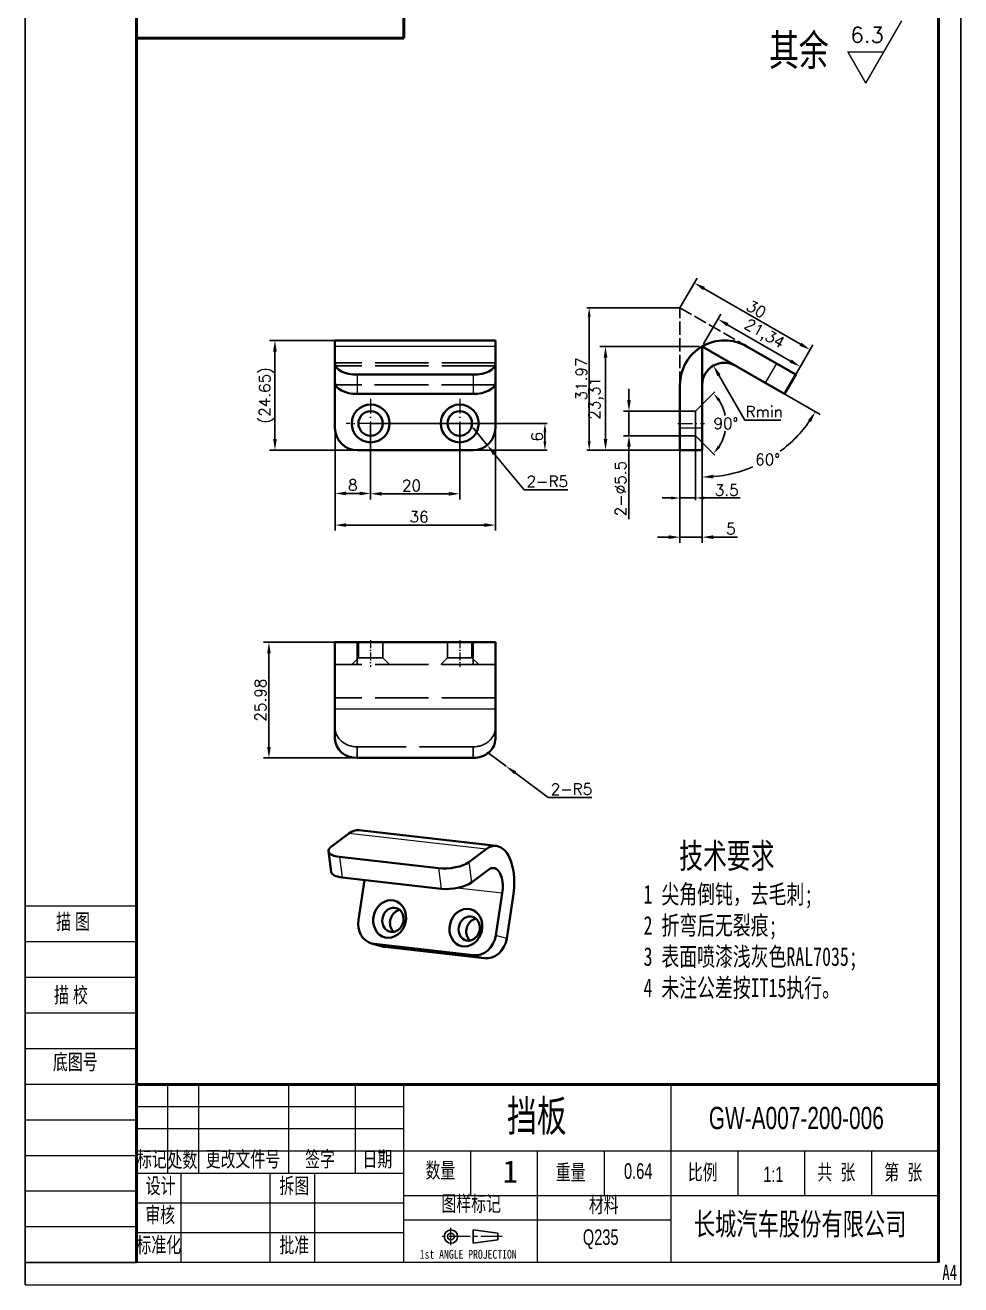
# Model space of a CAD drawing. Header units: millimetres. Extents: x -13336 to 61423, y -27528 to -3175.
# Drawn here: x -8357.2 to -8147.2, y -6804.4 to -6521.5 of the extents above; entities that cross this region are included whole.
import ezdxf

# ---------------------------------------------------------------- set-up
doc = ezdxf.new("R2010")
doc.units = ezdxf.units.MM
for name, pattern in [('AM_HIDDEN', [3.75, 3, -0.75]), ('CENTER2', [28.575, 19.05, -3.175, 3.175, -3.175]), ('DASHDOT', [18.5, 12, -3, 0.5, -3]), ('DASHED', [15, 12, -3])]:
    doc.linetypes.add(name, pattern=pattern)
for name, color, linetype, lineweight in [('09图框', 4, 'Continuous', 15), ('中心线', 1, 'CENTER2', 15), ('剖面线', 6, 'Continuous', 15), ('图框', 4, 'Continuous', 15), ('文字', 3, 'Continuous', 15), ('细实线', 7, 'Continuous', 15), ('轮廓线', 7, 'Continuous', 50)]:
    doc.layers.add(name, color=color, linetype=linetype, lineweight=lineweight)
doc.layers.add('DIM', color=2, linetype='Continuous')
doc.layers.add('标注', color=3, linetype='Continuous')
doc.styles.add('ACGBTS', font='isocp.shx', dxfattribs={"height": 1, "bigfont": 'gbcbig.shx'})
doc.styles.get("Standard").update_dxf_attribs({"font": 'txt', "bigfont": 'gbcbig.shx'})
doc.styles.add('宋体', font='', dxfattribs={"width": 0.8})
doc.styles.add('数字 txt 3.5', font='txt.shx', dxfattribs={"width": 0.7, "height": 3.5})
doc.styles.add('汉字 5号', font='FSGB2312.ttf', dxfattribs={"width": 0.7, "height": 5})
doc.styles.add('汉字3.5号', font='FSGB2312.ttf', dxfattribs={"width": 0.7, "height": 3.5})
doc.styles.add('汉字7号', font='', dxfattribs={"width": 0.7, "height": 7})
doc.styles.get('宋体').set_extended_font_data('SimSun')
doc.styles.get('汉字7号').set_extended_font_data('SimSun')
doc.dimstyles.new('1：1', dxfattribs={"dimtxt": 2.5, "dimasz": 2.5, "dimexe": 1.25, "dimexo": 0, "dimtad": 1, "dimdsep": 46, "dimtxsty": 'Standard', "dimcen": 2.5, "dimclrd": 3, "dimclre": 3, "dimclrt": 1, "dimadec": 0, "dimazin": 0, "dimtfac": 1, "dimtmove": 0, "dimatfit": 3, "dimfxl": 0, "dimarcsym": 0})
doc.dimstyles.new('1：1$2', dxfattribs={"dimtxt": 2.5, "dimasz": 2.5, "dimexe": 1.25, "dimexo": 0, "dimtad": 1, "dimtih": 1, "dimtoh": 1, "dimdsep": 46, "dimtxsty": 'Standard', "dimcen": 2.5, "dimclrd": 3, "dimclre": 3, "dimclrt": 1, "dimadec": 0, "dimazin": 0, "dimtfac": 1, "dimtmove": 0, "dimatfit": 3, "dimfxl": 0, "dimarcsym": 0})
doc.dimstyles.new('1：1$4', dxfattribs={"dimtxt": 2.5, "dimasz": 2.5, "dimexe": 1.25, "dimexo": 0, "dimtad": 1, "dimtoh": 1, "dimdsep": 46, "dimtxsty": 'Standard', "dimcen": 2.5, "dimclrd": 3, "dimclre": 3, "dimclrt": 1, "dimadec": 0, "dimazin": 0, "dimtfac": 1, "dimtmove": 0, "dimatfit": 3, "dimfxl": 0, "dimarcsym": 0})
doc.dimstyles.new('ISO-25', dxfattribs={"dimtxt": 2.5, "dimasz": 2.5, "dimexe": 1.25, "dimexo": 0.625, "dimtad": 1, "dimtxsty": 'Standard', "dimcen": 2.5, "dimadec": 0, "dimazin": 0, "dimtfac": 1, "dimtmove": 0, "dimatfit": 3, "dimfxl": 0, "dimarcsym": 0})

# ---------------------------------------------------------------- blocks, each defined once
blk = doc.blocks.new('A4图框')
at = {"layer": '09图框', "lineweight": 15}
for p, q in [((62778.17, 8358.17), (62778.17, 8655.17)), ((62778.17, 8655.17), (62778.17, 8358.17)), ((62988.17, 8358.17), (62988.17, 8655.17)), ((62988.17, 8358.17), (62988.17, 8655.17)), ((62988.17, 8655.17), (62988.17, 8358.17))]:
    blk.add_line(p, q, dxfattribs=at)
at = {"layer": '09图框', "linetype": 'ByBlock', "lineweight": 15}
for p, q in [((62778.17, 8655.17), (62778.17, 8358.17)), ((62988.17, 8655.17), (62988.17, 8358.17)), ((62778.17, 8358.17), (62988.17, 8358.17))]:
    blk.add_line(p, q, dxfattribs=at)
at = {"layer": 'DIM', "lineweight": 15}
for p, q in [((62803.17, 8443.17), (62778.17, 8443.17)), ((62803.17, 8435.17), (62778.17, 8435.17)), ((62803.17, 8427.17), (62778.17, 8427.17)), ((62803.17, 8419.17), (62778.17, 8419.17)), ((62803.17, 8411.17), (62778.17, 8411.17)), ((62803.17, 8403.17), (62778.17, 8403.17)), ((62810.17, 8383.17), (62810.17, 8403.17)), ((62817.17, 8383.17), (62817.17, 8403.17)), ((62837.31, 8383.17), (62837.31, 8403.16)), ((62852.31, 8383.17), (62852.31, 8403.16)), ((62863.17, 8363.17), (62863.17, 8403.17)), ((62923.17, 8363.17), (62923.17, 8403.17)), ((62863.17, 8398.17), (62803.17, 8398.17)), ((62803.17, 8395.17), (62778.17, 8395.17)), ((62863.17, 8393.17), (62803.17, 8393.17)), ((62983.17, 8388.17), (62803.17, 8388.17)), ((62878.17, 8378.17), (62878.17, 8388.17)), ((62893.17, 8363.17), (62893.17, 8388.17)), ((62908.17, 8378.17), (62908.17, 8388.17)), ((62938.17, 8378.17), (62938.17, 8388.17)), ((62953.17, 8378.17), (62953.17, 8388.17)), ((62968.17, 8378.17), (62968.17, 8388.17)), ((62803.17, 8387.17), (62778.17, 8387.17)), ((62863.17, 8383.17), (62803.17, 8383.17)), ((62813.17, 8363.17), (62813.17, 8383.17)), ((62833.17, 8363.17), (62833.17, 8383.17)), ((62843.17, 8363.17), (62843.17, 8383.17)), ((62843.17, 8363.17), (62843.17, 8383.17)), ((62803.17, 8379.17), (62778.17, 8379.17)), ((62863.17, 8376.5), (62803.17, 8376.5)), ((62983.17, 8378.17), (62863.17, 8378.17)), ((62803.17, 8371.17), (62778.17, 8371.17)), ((62923.17, 8372.67), (62863.17, 8372.67)), ((62863.17, 8369.84), (62803.17, 8369.84)), ((62803.17, 8363.17), (62778.17, 8363.17)), ((62778.17, 8363.17), (62803.17, 8363.17))]:
    blk.add_line(p, q, dxfattribs=at)
at = {"layer": 'DIM', "ltscale": 20}
for p, q in [((62878.73, 8367.5), (62878.73, 8370.5)), ((62884.23, 8369.75), (62878.73, 8370.5)), ((62884.23, 8368.25), (62878.73, 8367.5)), ((62884.23, 8368.25), (62884.23, 8369.75))]:
    blk.add_line(p, q, dxfattribs=at)
for radius in [1.5, 0.75]:
    blk.add_circle((62873.73, 8369), radius, dxfattribs=at)
at = {"layer": '中心线', "color": 0, "linetype": 'Continuous', "lineweight": 50}
blk.add_line((62803.17, 8638.17), (62863.17, 8638.17), dxfattribs=at)
at = {"layer": '中心线', "linetype": 'CENTER2', "lineweight": 18, "ltscale": 0.25}
for p, q in [((62873.73, 8367.07), (62873.73, 8370.94)), ((62885.22, 8369), (62871.48, 8369))]:
    blk.add_line(p, q, dxfattribs=at)
at = {"layer": '细实线', "lineweight": 15}
for p, q in [((62983.17, 8403.17), (62803.18, 8403.17)), ((62983.17, 8363.17), (62803.17, 8363.17))]:
    blk.add_line(p, q, dxfattribs=at)
at = {"layer": '轮廓线', "color": 0, "linetype": 'ByBlock', "lineweight": 50}
for p, q in [((62803.17, 8363.17), (62803.17, 8650.17)), ((62863.17, 8638.17), (62863.17, 8650.17))]:
    blk.add_line(p, q, dxfattribs=at)
at = {"layer": '轮廓线', "color": 0, "lineweight": 50}
blk.add_line((62983.17, 8363.17), (62983.17, 8650.17), dxfattribs=at)
at = {"layer": '轮廓线', "color": 7, "linetype": 'Continuous', "lineweight": 50}
blk.add_line((62983.17, 8403.17), (62803.17, 8403.17), dxfattribs=at)
at = {"layer": '09图框', "lineweight": 15, "insert": (62928.24, 8374.32), "char_height": 5, "width": 60, "attachment_point": 1, "style": '汉字 5号'}
blk.add_mtext('{\\C4;长城汽车股份有限公司}', dxfattribs=at)
at = {"layer": '中心线', "color": 0, "lineweight": 15, "char_height": 3.5, "width": 25, "attachment_point": 1, "style": '汉字3.5号'}
for s, insert in [('{\\C4;描 图}', (62785.12, 8441.49)), ('{\\C4;描 校}', (62784.64, 8425.01)), ('{\\C4;底图号}', (62784.4, 8409.97))]:
    blk.add_mtext(s, dxfattribs=dict(at, insert=insert))
at = {"layer": '中心线', "color": 2, "lineweight": 15, "char_height": 3.5, "attachment_point": 1, "style": '汉字3.5号'}
for s, insert, width in [('{\\C4;标记}', (62803.26, 8388.15), 7.1413), ('{\\C4;处数}', (62810.12, 8388.01), 7.1413), ('{\\C4;更改文件号}', (62818.69, 8388.15), 19.9957), ('{\\C4;签字}', (62841.02, 8388.17), 14.8572), ('{\\C4;日期}', (62853.88, 8388.17), 11), ('{\\C4;重量}', (62897.25, 8385.19), 10), ('{\\C4;比例}', (62926.9, 8385.22), 15), ('{\\C4;共  张}', (62955.99, 8385.22), 15), ('{\\C4;第  张}', (62970.99, 8385.22), 15), ('{\\C4;设计}', (62805.22, 8382.17), 7.2842), ('{\\C4;拆图}', (62835.22, 8382.17), 7.2842), ('{\\C4;审核}', (62805.13, 8375.62), 7.2842), ('{\\C4;图样标记}', (62871.6, 8378.16), 20), ('{\\C4;标准化}', (62803.13, 8368.88), 10.4643), ('{\\C4;批准}', (62835.22, 8368.84), 7.2842)]:
    blk.add_mtext(s, dxfattribs=dict(at, insert=insert, width=width))
at = {"layer": '图框', "color": 4, "lineweight": 18, "style": '宋体', "width": 0.8}
blk.add_text('1st ANGLE PROJECTION', height=2, dxfattribs=at).set_placement((62866.72, 8364.02))
at = {"layer": '轮廓线', "color": 2, "lineweight": 15, "char_height": 3.5, "attachment_point": 1, "style": '汉字3.5号'}
for s, insert, width in [('{\\C4;数量}', (62868.03, 8385.64), 10), ('{\\C4;材料}', (62904.69, 8377.89), 30)]:
    blk.add_mtext(s, dxfattribs=dict(at, insert=insert, width=width))
blk = doc.blocks.new('*D166')
at = {"color": 3, "lineweight": -2, "transparency": 16777216}
for p, q in [((-8287.63, -6592.3), (-8302.36, -6592.3)), ((-8301.11, -6594.8), (-8301.11, -6614.44)), ((-8282.63, -6616.94), (-8302.36, -6616.94))]:
    blk.add_line(p, q, dxfattribs=at)
at = {"color": 3, "transparency": 16777216}
for points in [[(-8301.53, -6594.8), (-8300.69, -6594.8), (-8301.11, -6592.3)], [(-8301.53, -6614.44), (-8300.69, -6614.44), (-8301.11, -6616.94)]]:
    blk.add_solid(points, dxfattribs=at)
at = {"layer": 'Defpoints', "color": 0, "transparency": 16777216}
for p in [(-8287.63, -6592.3), (-8301.11, -6616.94), (-8282.63, -6616.94)]:
    blk.add_point(p, dxfattribs=at)
at = {"color": 1, "transparency": 16777216, "insert": (-8302.99, -6604.62), "char_height": 2.5, "attachment_point": 5, "rotation": 90}
blk.add_mtext('(24.65)', dxfattribs=at)
blk = doc.blocks.new('*D167')
at = {"color": 3, "lineweight": -2, "transparency": 16777216}
for p, q in [((-8287.63, -6610.94), (-8287.63, -6627.91)), ((-8279.63, -6610.94), (-8279.63, -6627.91)), ((-8282.13, -6626.66), (-8285.13, -6626.66))]:
    blk.add_line(p, q, dxfattribs=at)
at = {"color": 3, "transparency": 16777216}
for points in [[(-8285.13, -6626.24), (-8285.13, -6627.08), (-8287.63, -6626.66)], [(-8282.13, -6626.24), (-8282.13, -6627.08), (-8279.63, -6626.66)]]:
    blk.add_solid(points, dxfattribs=at)
at = {"layer": 'Defpoints', "color": 0, "transparency": 16777216}
for p in [(-8287.63, -6610.94), (-8279.63, -6610.94), (-8287.63, -6626.66)]:
    blk.add_point(p, dxfattribs=at)
at = {"color": 1, "transparency": 16777216, "insert": (-8283.63, -6624.78), "char_height": 2.5, "attachment_point": 5}
blk.add_mtext('8', dxfattribs=at)
blk = doc.blocks.new('*D168')
at = {"color": 3, "lineweight": -2, "transparency": 16777216}
for p, q in [((-8279.63, -6610.94), (-8279.63, -6627.99)), ((-8259.63, -6610.94), (-8259.63, -6627.99)), ((-8277.13, -6626.74), (-8262.13, -6626.74))]:
    blk.add_line(p, q, dxfattribs=at)
at = {"color": 3, "transparency": 16777216}
for points in [[(-8277.13, -6626.32), (-8277.13, -6627.16), (-8279.63, -6626.74)], [(-8262.13, -6626.32), (-8262.13, -6627.16), (-8259.63, -6626.74)]]:
    blk.add_solid(points, dxfattribs=at)
at = {"layer": 'Defpoints', "color": 0, "transparency": 16777216}
for p in [(-8279.63, -6610.94), (-8259.63, -6610.94), (-8259.63, -6626.74)]:
    blk.add_point(p, dxfattribs=at)
at = {"color": 1, "transparency": 16777216, "insert": (-8270.47, -6624.87), "char_height": 2.5, "attachment_point": 5}
blk.add_mtext('20', dxfattribs=at)
blk = doc.blocks.new('*D169')
at = {"color": 3, "lineweight": -2, "transparency": 16777216}
for p, q in [((-8287.63, -6611.94), (-8287.63, -6635.02)), ((-8251.63, -6610.94), (-8251.63, -6635.02)), ((-8285.13, -6633.77), (-8254.13, -6633.77))]:
    blk.add_line(p, q, dxfattribs=at)
at = {"color": 3, "transparency": 16777216}
for points in [[(-8285.13, -6633.35), (-8285.13, -6634.18), (-8287.63, -6633.77)], [(-8254.13, -6633.35), (-8254.13, -6634.18), (-8251.63, -6633.77)]]:
    blk.add_solid(points, dxfattribs=at)
at = {"layer": 'Defpoints', "color": 0, "transparency": 16777216}
for p in [(-8287.63, -6611.94), (-8251.63, -6610.94), (-8251.63, -6633.77)]:
    blk.add_point(p, dxfattribs=at)
at = {"color": 1, "transparency": 16777216, "insert": (-8268.76, -6631.89), "char_height": 2.5, "attachment_point": 5}
blk.add_mtext('36', dxfattribs=at)
blk = doc.blocks.new('*D170')
at = {"color": 3, "lineweight": -2, "transparency": 16777216}
for p, q in [((-8269.63, -6660.09), (-8303.71, -6660.09)), ((-8302.46, -6662.59), (-8302.46, -6683.57)), ((-8269.63, -6686.07), (-8303.71, -6686.07))]:
    blk.add_line(p, q, dxfattribs=at)
at = {"color": 3, "transparency": 16777216}
for points in [[(-8302.88, -6662.59), (-8302.04, -6662.59), (-8302.46, -6660.09)], [(-8302.88, -6683.57), (-8302.04, -6683.57), (-8302.46, -6686.07)]]:
    blk.add_solid(points, dxfattribs=at)
at = {"layer": 'Defpoints', "color": 0, "transparency": 16777216}
for p in [(-8269.63, -6660.09), (-8302.46, -6686.07), (-8269.63, -6686.07)]:
    blk.add_point(p, dxfattribs=at)
at = {"color": 1, "transparency": 16777216, "insert": (-8304.34, -6673.08), "char_height": 2.5, "attachment_point": 5, "rotation": 90}
blk.add_mtext('25.98', dxfattribs=at)
blk = doc.blocks.new('*D171')
at = {"color": 3, "lineweight": -2, "transparency": 16777216}
for p, q in [((-8256.63, -6611.94), (-8253.46, -6615.8)), ((-8245.19, -6625.83), (-8251.87, -6617.73)), ((-8235.4, -6625.83), (-8245.19, -6625.83))]:
    blk.add_line(p, q, dxfattribs=at)
at = {"color": 3, "transparency": 16777216}
blk.add_solid([(-8251.54, -6617.47), (-8252.19, -6618), (-8253.46, -6615.8)], dxfattribs=at)
at = {"layer": 'Defpoints', "color": 0, "transparency": 16777216}
for p in [(-8256.63, -6611.94), (-8253.46, -6615.8)]:
    blk.add_point(p, dxfattribs=at)
at = {"color": 1, "transparency": 16777216, "insert": (-8239.98, -6623.96), "char_height": 2.5, "attachment_point": 5}
blk.add_mtext('2-R5', dxfattribs=at)
blk = doc.blocks.new('*D172')
at = {"color": 3, "lineweight": -2, "transparency": 16777216}
for p, q in [((-8253.23, -6684.91), (-8249.22, -6687.9)), ((-8239.75, -6694.94), (-8247.21, -6689.39)), ((-8229.96, -6694.94), (-8239.75, -6694.94))]:
    blk.add_line(p, q, dxfattribs=at)
at = {"color": 3, "transparency": 16777216}
blk.add_solid([(-8246.96, -6689.06), (-8247.46, -6689.72), (-8249.22, -6687.9)], dxfattribs=at)
at = {"layer": 'Defpoints', "color": 0, "transparency": 16777216}
for p in [(-8253.23, -6684.91), (-8249.22, -6687.9)]:
    blk.add_point(p, dxfattribs=at)
at = {"color": 1, "transparency": 16777216, "insert": (-8234.55, -6693.07), "char_height": 2.5, "attachment_point": 5}
blk.add_mtext('2-R5', dxfattribs=at)
blk = doc.blocks.new('*D173')
at = {"color": 3, "lineweight": -2, "transparency": 16777216}
for p, q in [((-8221.65, -6605.69), (-8221.65, -6603.19)), ((-8210.21, -6608.19), (-8222.9, -6608.19)), ((-8221.65, -6608.19), (-8221.65, -6613.69)), ((-8210.21, -6613.69), (-8222.9, -6613.69)), ((-8221.65, -6616.19), (-8221.65, -6632.44))]:
    blk.add_line(p, q, dxfattribs=at)
at = {"color": 3, "transparency": 16777216}
for points in [[(-8222.07, -6605.69), (-8221.23, -6605.69), (-8221.65, -6608.19)], [(-8222.07, -6616.19), (-8221.23, -6616.19), (-8221.65, -6613.69)]]:
    blk.add_solid(points, dxfattribs=at)
at = {"layer": 'Defpoints', "color": 0, "transparency": 16777216}
for p in [(-8210.21, -6608.19), (-8221.65, -6613.69), (-8210.21, -6613.69)]:
    blk.add_point(p, dxfattribs=at)
at = {"color": 1, "transparency": 16777216, "insert": (-8223.53, -6625.57), "char_height": 2.5, "attachment_point": 5, "rotation": 90}
blk.add_mtext('2-%%C5.5', dxfattribs=at)
blk = doc.blocks.new('*D174')
at = {"color": 3, "lineweight": -2, "transparency": 16777216}
for p, q in [((-8210.21, -6613.69), (-8210.21, -6637.72)), ((-8205.21, -6613.69), (-8205.21, -6637.72)), ((-8212.71, -6636.47), (-8215.21, -6636.47)), ((-8210.21, -6636.47), (-8205.21, -6636.47)), ((-8202.71, -6636.47), (-8197.29, -6636.47))]:
    blk.add_line(p, q, dxfattribs=at)
at = {"color": 3, "transparency": 16777216}
for points in [[(-8212.71, -6636.06), (-8212.71, -6636.89), (-8210.21, -6636.47)], [(-8202.71, -6636.06), (-8202.71, -6636.89), (-8205.21, -6636.47)]]:
    blk.add_solid(points, dxfattribs=at)
at = {"layer": 'Defpoints', "color": 0, "transparency": 16777216}
for p in [(-8210.21, -6613.69), (-8205.21, -6613.69), (-8205.21, -6636.47)]:
    blk.add_point(p, dxfattribs=at)
at = {"color": 1, "transparency": 16777216, "insert": (-8198.75, -6634.6), "char_height": 2.5, "attachment_point": 5}
blk.add_mtext('5', dxfattribs=at)
blk = doc.blocks.new('*D175')
at = {"color": 3, "lineweight": -2, "transparency": 16777216}
for p, q in [((-8195.68, -6610.17), (-8201.45, -6600.13)), ((-8187.56, -6610.17), (-8195.68, -6610.17))]:
    blk.add_line(p, q, dxfattribs=at)
at = {"color": 3, "transparency": 16777216}
blk.add_solid([(-8201.09, -6599.92), (-8201.81, -6600.34), (-8202.7, -6597.96)], dxfattribs=at)
at = {"layer": 'Defpoints', "color": 0, "transparency": 16777216}
for p in [(-8202.7, -6597.96), (-8200.21, -6602.3)]:
    blk.add_point(p, dxfattribs=at)
at = {"color": 1, "transparency": 16777216, "insert": (-8191.31, -6608.3), "char_height": 2.5, "attachment_point": 5}
blk.add_mtext('Rmin', dxfattribs=at)
blk = doc.blocks.new('*D176')
at = {"color": 3, "lineweight": -2, "transparency": 16777216}
for p, q in [((-8191.06, -6601.81), (-8178.71, -6608.94)), ((-8205.21, -6611.94), (-8205.21, -6624.24))]:
    blk.add_line(p, q, dxfattribs=at)
for start, end in [(306.6649, 325.1181), (274.8819, 292.7324)]:
    blk.add_arc((-8205.21, -6593.64), 29.35, start, end, dxfattribs=at)
at = {"color": 3, "transparency": 16777216}
for points in [[(-8181.48, -6610.2), (-8180.78, -6610.64), (-8179.79, -6608.31)], [(-8202.69, -6623.3), (-8202.73, -6622.46), (-8205.21, -6622.99)]]:
    blk.add_solid(points, dxfattribs=at)
at = {"layer": 'Defpoints', "color": 0, "transparency": 16777216}
for p in [(-8197.71, -6597.97), (-8205.21, -6602.3), (-8191.06, -6601.81), (-8205.21, -6611.94), (-8195.17, -6621.22)]:
    blk.add_point(p, dxfattribs=at)
at = {"color": 1, "transparency": 16777216, "insert": (-8190.53, -6619.05), "char_height": 2.5, "attachment_point": 5}
blk.add_mtext('60°', dxfattribs=at)
blk = doc.blocks.new('*D177')
at = {"color": 3, "lineweight": -2, "transparency": 16777216}
for p, q in [((-8210.21, -6584.98), (-8206.36, -6578.31)), ((-8204.82, -6580.64), (-8183.16, -6593.14)), ((-8184.23, -6599.98), (-8180.37, -6593.31))]:
    blk.add_line(p, q, dxfattribs=at)
at = {"color": 3, "transparency": 16777216}
for points in [[(-8204.61, -6580.28), (-8205.02, -6581), (-8206.98, -6579.39)], [(-8182.96, -6592.78), (-8183.37, -6593.5), (-8181, -6594.39)]]:
    blk.add_solid(points, dxfattribs=at)
at = {"layer": 'Defpoints', "color": 0, "transparency": 16777216}
for p in [(-8210.21, -6584.98), (-8181, -6594.39), (-8184.23, -6599.98)]:
    blk.add_point(p, dxfattribs=at)
at = {"color": 1, "transparency": 16777216, "insert": (-8193.05, -6585.26), "char_height": 2.5, "attachment_point": 5, "rotation": 330.0001}
blk.add_mtext('30', dxfattribs=at)
blk = doc.blocks.new('*D178')
at = {"layer": 'Defpoints', "color": 0, "transparency": 16777216}
for p in [(-8210.21, -6613.69), (-8206.71, -6613.69), (-8206.71, -6627.68)]:
    blk.add_point(p, dxfattribs=at)
at = {"layer": 'DIM', "color": 3, "lineweight": -2, "transparency": 16777216}
for p, q in [((-8210.21, -6613.69), (-8210.21, -6628.18)), ((-8206.71, -6613.69), (-8206.71, -6628.18)), ((-8212.21, -6627.68), (-8214.21, -6627.68)), ((-8210.21, -6627.68), (-8206.71, -6627.68)), ((-8204.71, -6627.68), (-8196.71, -6627.68))]:
    blk.add_line(p, q, dxfattribs=at)
at = {"layer": 'DIM', "color": 3, "transparency": 16777216}
for points in [[(-8212.21, -6627.35), (-8212.21, -6628.02), (-8210.21, -6627.68)], [(-8204.71, -6627.35), (-8204.71, -6628.02), (-8206.71, -6627.68)]]:
    blk.add_solid(points, dxfattribs=at)
at = {"layer": 'DIM', "color": 1, "transparency": 16777216, "insert": (-8199.71, -6625.93), "char_height": 2.5, "attachment_point": 5}
blk.add_mtext('3.5', dxfattribs=at)
blk = doc.blocks.new('*D179')
at = {"color": 3, "linetype": 'DASHED', "lineweight": -2, "transparency": 16777216}
for p, q in [((-8205.21, -6606.69), (-8202.34, -6603.83)), ((-8205.21, -6615.19), (-8202.34, -6618.06))]:
    blk.add_line(p, q, dxfattribs=at)
for start, end in [(10.54, 32.9984), (327.0016, 349.46)]:
    blk.add_arc((-8209.46, -6610.94), 9.57, start, end, dxfattribs=at)
at = {"color": 3, "linetype": 'DASHED', "transparency": 16777216}
for points in [[(-8201.69, -6605.94), (-8201.17, -6605.52), (-8202.69, -6604.18)], [(-8201.17, -6616.36), (-8201.69, -6615.94), (-8202.69, -6617.71)]]:
    blk.add_solid(points, dxfattribs=at)
at = {"layer": 'Defpoints', "color": 0, "linetype": 'DASHED', "transparency": 16777216}
for p in [(-8205.21, -6606.69), (-8206.71, -6608.19), (-8206.71, -6613.69), (-8200.22, -6613.42), (-8205.21, -6615.19)]:
    blk.add_point(p, dxfattribs=at)
at = {"color": 1, "linetype": 'DASHED', "transparency": 16777216, "insert": (-8199.89, -6610.94), "char_height": 2.5, "attachment_point": 5}
blk.add_mtext('90°', dxfattribs=at)
blk = doc.blocks.new('*D180')
at = {"layer": 'Defpoints', "color": 0, "transparency": 16777216}
for p in [(-8279.63, -6610.94), (-8279.63, -6616.94), (-8240.52, -6616.94)]:
    blk.add_point(p, dxfattribs=at)
at = {"layer": 'DIM', "color": 3, "lineweight": -2, "transparency": 16777216}
for p, q in [((-8279.63, -6610.94), (-8240.02, -6610.94)), ((-8240.52, -6612.94), (-8240.52, -6614.94)), ((-8279.63, -6616.94), (-8240.02, -6616.94))]:
    blk.add_line(p, q, dxfattribs=at)
at = {"layer": 'DIM', "color": 3, "transparency": 16777216}
for points in [[(-8240.85, -6612.94), (-8240.19, -6612.94), (-8240.52, -6610.94)], [(-8240.85, -6614.94), (-8240.19, -6614.94), (-8240.52, -6616.94)]]:
    blk.add_solid(points, dxfattribs=at)
at = {"layer": 'DIM', "color": 1, "transparency": 16777216, "insert": (-8242.27, -6613.94), "char_height": 2.5, "attachment_point": 5, "rotation": 90}
blk.add_mtext('6', dxfattribs=at)
blk = doc.blocks.new('*D181')
at = {"layer": 'Defpoints', "color": 0, "transparency": 16777216}
for p in [(-8210.21, -6584.98), (-8230.57, -6616.94), (-8210.21, -6616.94)]:
    blk.add_point(p, dxfattribs=at)
at = {"layer": 'DIM', "color": 3, "lineweight": -2, "transparency": 16777216}
for p, q in [((-8210.21, -6584.98), (-8231.07, -6584.98)), ((-8230.57, -6586.98), (-8230.57, -6614.94)), ((-8210.21, -6616.94), (-8231.07, -6616.94))]:
    blk.add_line(p, q, dxfattribs=at)
at = {"layer": 'DIM', "color": 3, "transparency": 16777216}
for points in [[(-8230.91, -6586.98), (-8230.24, -6586.98), (-8230.57, -6584.98)], [(-8230.91, -6614.94), (-8230.24, -6614.94), (-8230.57, -6616.94)]]:
    blk.add_solid(points, dxfattribs=at)
at = {"layer": 'DIM', "color": 1, "transparency": 16777216, "insert": (-8232.32, -6600.96), "char_height": 2.5, "attachment_point": 5, "rotation": 90}
blk.add_mtext('31.97', dxfattribs=at)
blk = doc.blocks.new('*D292')
at = {"color": 0, "lineweight": -2, "transparency": 16777216}
for p, q in [((-8204.89, -6593.09), (-8201.05, -6586.43)), ((-8199.51, -6588.76), (-8185.36, -6596.93)), ((-8186.41, -6603.76), (-8182.57, -6597.1))]:
    blk.add_line(p, q, dxfattribs=at)
at = {"color": 0, "transparency": 16777216}
for points in [[(-8199.3, -6588.4), (-8199.72, -6589.12), (-8201.67, -6587.51)], [(-8185.15, -6596.57), (-8185.56, -6597.29), (-8183.19, -6598.18)]]:
    blk.add_solid(points, dxfattribs=at)
at = {"layer": 'Defpoints', "color": 0, "transparency": 16777216}
for p in [(-8205.21, -6593.64), (-8183.19, -6598.18), (-8186.73, -6604.31)]:
    blk.add_point(p, dxfattribs=at)
at = {"color": 0, "transparency": 16777216, "insert": (-8191.39, -6591.04), "char_height": 2.5, "attachment_point": 5, "rotation": 330.0001}
blk.add_mtext('21,34', dxfattribs=at)
blk = doc.blocks.new('*D293')
at = {"color": 0, "lineweight": -2, "transparency": 16777216}
for p, q in [((-8205.83, -6593.64), (-8228.16, -6593.64)), ((-8226.91, -6596.14), (-8226.91, -6614.44)), ((-8205.83, -6616.94), (-8228.16, -6616.94))]:
    blk.add_line(p, q, dxfattribs=at)
at = {"color": 0, "transparency": 16777216}
for points in [[(-8227.33, -6596.14), (-8226.5, -6596.14), (-8226.91, -6593.64)], [(-8227.33, -6614.44), (-8226.5, -6614.44), (-8226.91, -6616.94)]]:
    blk.add_solid(points, dxfattribs=at)
at = {"layer": 'Defpoints', "color": 0, "transparency": 16777216}
for p in [(-8205.21, -6593.64), (-8226.91, -6616.94), (-8205.21, -6616.94)]:
    blk.add_point(p, dxfattribs=at)
at = {"color": 0, "transparency": 16777216, "insert": (-8229, -6605.29), "char_height": 2.5, "attachment_point": 5, "rotation": 90}
blk.add_mtext('23,31', dxfattribs=at)

msp = doc.modelspace()

# ---------------------------------------------------------------- linework, layer by layer
at = {"color": 3, "linetype": 'AM_HIDDEN'}
for p, q in [((-8210.206, -6602.296), (-8210.206, -6584.976)), ((-8210.206, -6584.976), (-8195.206, -6593.636))]:
    msp.add_line(p, q, dxfattribs=at)
at = {"color": 7, "lineweight": 35, "ltscale": 0.033494}
for p, q in [((-8287.634, -6592.296), (-8287.634, -6593.636)), ((-8251.634, -6593.636), (-8251.634, -6592.296))]:
    msp.add_line(p, q, dxfattribs=at)
at = {"color": 7, "lineweight": 35}
for p, q in [((-8251.634, -6592.296), (-8287.634, -6592.296)), ((-8256.634, -6599.976), (-8282.634, -6599.976)), ((-8256.634, -6604.306), (-8282.634, -6604.306)), ((-8256.634, -6616.943), (-8282.634, -6616.943)), ((-8251.634, -6660.091), (-8287.634, -6660.091)), ((-8256.634, -6686.072), (-8282.634, -6686.072)), ((-8251.425, -6705.82), (-8282.244, -6702.305)), ((-8264.379, -6710.832), (-8286.637, -6708.293)), ((-8263.802, -6715.438), (-8286.061, -6712.899)), ((-8256.596, -6730.382), (-8278.854, -6727.844)), ((-8254.126, -6731.054), (-8276.385, -6728.516))]:
    msp.add_line(p, q, dxfattribs=at)
at = {"color": 7, "lineweight": 35, "ltscale": 0.095994}
for p, q in [((-8287.634, -6597.476), (-8287.634, -6593.636)), ((-8251.634, -6597.476), (-8251.634, -6593.636))]:
    msp.add_line(p, q, dxfattribs=at)
at = {"color": 7, "lineweight": 13}
for p, q in [((-8251.634, -6593.636), (-8287.634, -6593.636)), ((-8251.634, -6675.091), (-8287.634, -6675.091)), ((-8253.71, -6706.544), (-8284.53, -6703.029))]:
    msp.add_line(p, q, dxfattribs=at)
at = {"color": 7, "lineweight": 35, "ltscale": 0.191987}
for p, q in [((-8191.056, -6601.806), (-8205.206, -6593.636)), ((-8188.556, -6597.476), (-8195.206, -6593.636))]:
    msp.add_line(p, q, dxfattribs=at)
at = {"color": 7, "lineweight": 35, "ltscale": 0.241174}
for p, q in [((-8205.206, -6593.636), (-8205.206, -6611.943)), ((-8287.634, -6602.296), (-8287.634, -6611.943)), ((-8251.634, -6611.943), (-8251.634, -6602.296)), ((-8210.206, -6602.296), (-8210.206, -6611.943))]:
    msp.add_line(p, q, dxfattribs=at)
at = {"color": 6, "linetype": 'DASHED'}
for p, q in [((-8251.634, -6597.296), (-8287.634, -6597.296)), ((-8251.634, -6597.966), (-8287.634, -6597.966)), ((-8251.634, -6602.296), (-8287.634, -6602.296)), ((-8251.731, -6602.296), (-8287.537, -6602.296)), ((-8206.706, -6608.193), (-8205.206, -6606.693)), ((-8206.706, -6608.193), (-8205.206, -6606.693)), ((-8210.206, -6608.193), (-8206.706, -6608.193)), ((-8210.206, -6608.193), (-8206.706, -6608.193)), ((-8206.706, -6613.356), (-8206.706, -6608.193)), ((-8206.706, -6613.356), (-8206.706, -6608.193)), ((-8206.706, -6613.693), (-8206.706, -6608.53)), ((-8206.706, -6613.693), (-8206.706, -6608.53)), ((-8210.206, -6613.693), (-8206.706, -6613.693)), ((-8206.706, -6613.693), (-8205.206, -6615.193)), ((-8282.634, -6660.091), (-8282.634, -6665.091)), ((-8282.384, -6660.091), (-8282.384, -6663.591)), ((-8276.884, -6660.091), (-8276.884, -6663.591)), ((-8262.384, -6660.091), (-8262.384, -6663.591)), ((-8256.884, -6660.091), (-8256.884, -6663.591)), ((-8256.634, -6660.091), (-8256.634, -6665.091)), ((-8282.384, -6663.591), (-8283.884, -6665.091)), ((-8282.384, -6663.591), (-8278.316, -6663.591)), ((-8280.953, -6663.591), (-8276.884, -6663.591)), ((-8276.884, -6663.591), (-8275.384, -6665.091)), ((-8262.384, -6663.591), (-8263.884, -6665.091)), ((-8262.384, -6663.591), (-8258.316, -6663.591)), ((-8260.953, -6663.591), (-8256.884, -6663.591)), ((-8256.884, -6663.591), (-8255.384, -6665.091)), ((-8251.634, -6665.091), (-8287.634, -6665.091)), ((-8251.634, -6672.591), (-8287.634, -6672.591)), ((-8256.634, -6683.572), (-8282.634, -6683.572)), ((-8282.634, -6686.072), (-8282.634, -6683.572)), ((-8256.634, -6686.072), (-8256.634, -6683.572))]:
    msp.add_line(p, q, dxfattribs=at)
at = {"color": 7, "lineweight": 35, "ltscale": 0.108253}
for p, q in [((-8287.634, -6597.476), (-8287.634, -6601.806)), ((-8251.634, -6597.476), (-8251.634, -6601.806))]:
    msp.add_line(p, q, dxfattribs=at)
at = {"color": 2, "linetype": 'DASHED', "lineweight": 13, "ltscale": 0.125}
for p, q in [((-8188.556, -6597.476), (-8191.056, -6601.806)), ((-8210.206, -6611.943), (-8205.206, -6611.943))]:
    msp.add_line(p, q, dxfattribs=at)
at = {"color": 7, "lineweight": 13, "ltscale": 0.125}
for p, q in [((-8188.556, -6597.476), (-8191.056, -6601.806)), ((-8210.206, -6611.943), (-8205.206, -6611.943))]:
    msp.add_line(p, q, dxfattribs=at)
at = {"color": 7, "lineweight": 35, "ltscale": 0.124999}
for p, q in [((-8184.226, -6599.976), (-8188.556, -6597.476)), ((-8186.726, -6604.306), (-8191.056, -6601.806))]:
    msp.add_line(p, q, dxfattribs=at)
at = {"color": 7, "lineweight": 35, "ltscale": 0.01226}
for p, q in [((-8287.634, -6601.806), (-8287.634, -6602.296)), ((-8251.634, -6602.296), (-8251.634, -6601.806))]:
    msp.add_line(p, q, dxfattribs=at)
at = {"color": 7, "lineweight": 13, "ltscale": 0.002429}
for p, q in [((-8287.537, -6602.296), (-8287.634, -6602.296)), ((-8251.634, -6602.296), (-8251.731, -6602.296))]:
    msp.add_line(p, q, dxfattribs=at)
at = {"color": 7, "lineweight": 13, "ltscale": 0.108253}
for p, q in [((-8282.634, -6599.976), (-8282.634, -6604.306)), ((-8256.634, -6599.976), (-8256.634, -6604.306))]:
    msp.add_line(p, q, dxfattribs=at)
at = {"color": 7, "lineweight": 35, "ltscale": 0.125}
for p, q in [((-8184.226, -6599.976), (-8186.726, -6604.306)), ((-8210.206, -6616.943), (-8210.206, -6611.943)), ((-8205.206, -6616.943), (-8205.206, -6611.943)), ((-8210.206, -6616.943), (-8205.206, -6616.943))]:
    msp.add_line(p, q, dxfattribs=at)
at = {"color": 5, "linetype": 'DASHDOT', "lineweight": 13, "ltscale": 0.27625}
for p, q in [((-8279.634, -6605.418), (-8279.634, -6616.468)), ((-8259.634, -6605.418), (-8259.634, -6616.468)), ((-8274.109, -6610.943), (-8285.159, -6610.943)), ((-8210.706, -6610.943), (-8204.706, -6610.943))]:
    msp.add_line(p, q, dxfattribs=at)
at = {"color": 1, "linetype": 'DASHDOT', "lineweight": 13, "ltscale": 0.276245}
msp.add_line((-8254.109, -6610.943), (-8265.159, -6610.943), dxfattribs=at)
at = {"color": 2, "linetype": 'DASHED', "lineweight": 13, "ltscale": 0.0875}
msp.add_line((-8210.206, -6613.693), (-8206.706, -6613.693), dxfattribs=at)
at = {"color": 2, "linetype": 'DASHED', "lineweight": 13, "ltscale": 0.053033}
msp.add_line((-8206.706, -6613.693), (-8205.206, -6615.193), dxfattribs=at)
at = {"color": 7, "lineweight": 35, "ltscale": 0.375}
for p, q in [((-8287.634, -6660.091), (-8287.634, -6675.091)), ((-8251.634, -6675.091), (-8251.634, -6660.091))]:
    msp.add_line(p, q, dxfattribs=at)
at = {"color": 1, "linetype": 'DASHDOT', "lineweight": 13, "ltscale": 0.150015}
for p, q in [((-8279.634, -6659.591), (-8279.634, -6665.591)), ((-8259.634, -6659.591), (-8259.634, -6665.591))]:
    msp.add_line(p, q, dxfattribs=at)
at = {"color": 7, "lineweight": 35, "ltscale": 0.166266}
for p, q in [((-8287.634, -6681.742), (-8287.634, -6675.091)), ((-8251.634, -6681.742), (-8251.634, -6675.091))]:
    msp.add_line(p, q, dxfattribs=at)
at = {"color": 7, "lineweight": 35, "ltscale": 0.120771}
for p, q in [((-8288.399, -6705.922), (-8284.53, -6703.029)), ((-8257.579, -6709.436), (-8253.71, -6706.544))]:
    msp.add_line(p, q, dxfattribs=at)
at = {"color": 7, "lineweight": 35, "ltscale": 0.116045}
msp.add_line((-8289.08, -6707.031), (-8288.503, -6711.636), dxfattribs=at)
at = {"color": 7, "lineweight": 13, "ltscale": 0.116045}
for p, q in [((-8286.637, -6708.293), (-8286.061, -6712.899)), ((-8257.579, -6709.436), (-8257.003, -6714.042)), ((-8264.379, -6710.832), (-8263.802, -6715.438))]:
    msp.add_line(p, q, dxfattribs=at)
at = {"color": 7, "lineweight": 35, "ltscale": 0.120766}
msp.add_line((-8257.003, -6714.042), (-8253.134, -6711.149), dxfattribs=at)
at = {"color": 7, "lineweight": 35, "ltscale": 0.226353}
msp.add_line((-8280.995, -6713.477), (-8282.375, -6722.425), dxfattribs=at)
at = {"color": 7, "lineweight": 13, "ltscale": 0.255306}
msp.add_line((-8250.088, -6716.427), (-8260.234, -6715.27), dxfattribs=at)
at = {"color": 7, "lineweight": 35, "ltscale": 0.240635}
for p, q in [((-8251.555, -6725.94), (-8250.088, -6716.427)), ((-8249.085, -6726.612), (-8247.618, -6717.099))]:
    msp.add_line(p, q, dxfattribs=at)
at = {"color": 7, "lineweight": 13, "ltscale": 0.063987}
for p, q in [((-8249.085, -6726.612), (-8251.555, -6725.94)), ((-8276.385, -6728.516), (-8278.854, -6727.844)), ((-8254.126, -6731.054), (-8256.596, -6730.382))]:
    msp.add_line(p, q, dxfattribs=at)
at = {"color": 7, "lineweight": 35, "ltscale": 0.063987}
msp.add_line((-8276.936, -6728.41), (-8279.406, -6727.738), dxfattribs=at)
at = {"color": 7, "lineweight": 35}
for centre, radius in [((-8279.634, -6610.943), 4.25), ((-8259.634, -6610.943), 4.25), ((-8279.634, -6610.943), 2.75), ((-8259.634, -6610.943), 2.75)]:
    msp.add_circle(centre, radius, dxfattribs=at)
for centre, radius, start, end in [((-8200.206, -6602.296), 10, 60, 180.00001), ((-8200.206, -6602.296), 5, 60, 180.00001), ((-8282.634, -6611.943), 5, 180.00001, 270), ((-8256.634, -6611.943), 5, 270, 0)]:
    msp.add_arc(centre, radius, start, end, dxfattribs=at)
for centre, major_axis, ratio, start_param, end_param in [((-8282.634, -6597.476), (5, 0), 0.5, 3.1415927, 4.712389), ((-8256.634, -6597.476), (5, 0), 0.5, 4.712389, 6.2831853), ((-8282.634, -6601.806), (5, 0), 0.5, 3.1415927, 4.712389), ((-8256.634, -6601.806), (5, 0), 0.5, 4.712389, 6.2831853), ((-8282.634, -6681.742), (-5, 0), 0.8660254, 0, 1.5707963), ((-8256.634, -6681.742), (-5, 0), 0.8660254, 1.5707963, 3.1415927), ((-8283.377, -6712.241), (1.133, 9.936), 0.5074986, 6.2831851, 6.7291815), ((-8284.118, -6706.41), (4.961, 0.621), 0.3716797, 2.5632214, 3.1415346), ((-8284.118, -6706.41), (4.961, 0.621), 0.3716797, 3.1415346, 4.1340177), ((-8252.558, -6715.755), (-1.133, -9.936), 0.5074986, 3.1415924, 3.5875888), ((-8252.558, -6715.755), (-1.133, -9.936), 0.5074986, 1.4931937, 3.1415924), ((-8261.86, -6708.948), (4.961, 0.621), 0.3716797, 4.1340177, 5.704814), ((-8283.542, -6711.016), (4.961, 0.621), 0.3716797, 3.1415346, 4.1340177), ((-8252.558, -6715.755), (-0.567, -4.968), 0.5074986, 3.1415924, 3.5875888), ((-8252.558, -6715.755), (-0.567, -4.968), 0.5074986, 1.4931937, 3.1415924), ((-8261.283, -6713.554), (4.961, 0.621), 0.3716797, 4.1340177, 5.704814), ((-8275.374, -6722.22), (1.115, 4.101), 0.8590594, 3.7724651, 10.0556504), ((-8274.633, -6722.422), (0.722, 2.654), 0.8590594, 0.6308724, 3.141471), ((-8272.904, -6722.892), (0.722, 2.654), 0.8590594, 0.6308724, 2.7526812), ((-8274.633, -6722.422), (0.722, 2.654), 0.8590594, 6.2830637, 6.9140578), ((-8274.633, -6722.422), (0.722, 2.654), 0.8590594, 3.141471, 6.2830637), ((-8272.904, -6722.892), (0.722, 2.654), 0.8590594, 0.3889113, 0.6308724), ((-8258.251, -6724.173), (1.115, 4.101), 0.8590594, 3.7724651, 10.0556504), ((-8278.094, -6722.913), (1.312, 4.825), 0.8590594, 1.7016688, 3.1416862), ((-8257.511, -6724.374), (0.722, 2.654), 0.8590594, 0.6308724, 3.141471), ((-8255.782, -6724.845), (0.722, 2.654), 0.8590594, 0.6308724, 2.7526812), ((-8257.511, -6724.374), (0.722, 2.654), 0.8590594, 6.2830637, 6.9140578), ((-8257.511, -6724.374), (0.722, 2.654), 0.8590594, 3.141471, 6.2830637), ((-8255.782, -6724.845), (0.722, 2.654), 0.8590594, 0.3889113, 0.6308724), ((-8255.835, -6725.452), (1.312, 4.825), 0.8590594, 3.2724651, 4.8432614), ((-8253.366, -6726.124), (1.312, 4.825), 0.8590594, 3.2724651, 4.8432614), ((-8278.094, -6722.913), (1.312, 4.825), 0.8590594, 3.1416862, 3.2724651), ((-8275.624, -6723.585), (1.312, 4.825), 0.8590594, 3.1416862, 3.2724651)]:
    msp.add_ellipse(centre, major_axis=major_axis, ratio=ratio, start_param=start_param, end_param=end_param, dxfattribs=at)
at = {"color": 6, "linetype": 'DASHED'}
for centre, start_param, end_param in [((-8282.634, -6679.242), 0, 1.5707963), ((-8256.634, -6679.242), 1.5707963, 3.1415927)]:
    msp.add_ellipse(centre, major_axis=(-5, 0), ratio=0.8660254, start_param=start_param, end_param=end_param, dxfattribs=at)
at = {"layer": '文字', "color": 2}
for p, q in [((-8168.508, -6534.518), (-8160.425, -6520.518)), ((-8172.55, -6527.518), (-8168.508, -6534.518)), ((-8172.55, -6527.518), (-8164.467, -6527.518)), ((-8168.508, -6534.518), (-8172.55, -6527.518))]:
    msp.add_line(p, q, dxfattribs=at)

# ---------------------------------------------------------------- block references
msp.add_blockref('A4图框', (-71135.337, -15162.553))

# ---------------------------------------------------------------- texts
at = {"color": 2}
msp.add_text('6.3', height=3.5, dxfattribs=at).set_placement((-8171.931, -6525.424))
at = {"color": 1, "insert": (-8249.974, -6776.414), "char_height": 5, "width": 81.83566, "attachment_point": 1, "style": 'ACGBTS'}
msp.add_mtext('{\\fNSimSun|b0|i0|c134|p49;\\C3;1}', dxfattribs=at)
at = {"layer": '中心线', "lineweight": 15, "insert": (-8242.338, -6766.839), "char_height": 7, "width": 45.36351, "attachment_point": 5, "style": '汉字7号'}
msp.add_mtext('{\\fFangSong_GB2312|b0|i0|c134|p49;\\C4;挡板}', dxfattribs=at)
at = {"layer": '中心线', "color": 2, "lineweight": 15}
for s, insert, char_height, width, attachment_point, style in [('{\\C4;GW-A007-200-006}', (-8184.082, -6766.956), 5, 69.64081, 5, '汉字 5号'), ('{\\C4;0.64}', (-8219.579, -6778.86), 3.5, 31.30571, 5, '汉字3.5号'), ('{\\C4;1:1}', (-8191.511, -6777.826), 3.4998, 14.9993, 1, '汉字3.5号'), ('{\\C4;Q235}', (-8227.995, -6794.157), 3.5, 31.30571, 5, '汉字3.5号'), ('{\\f@FangSong_GB2312|b0|i0|c134|p49;\\C4;A4}', (-8151.326, -6799.826), 3.5, 31.30571, 1, '汉字3.5号')]:
    msp.add_mtext(s, dxfattribs=dict(at, insert=insert, char_height=char_height, width=width, attachment_point=attachment_point, style=style))
at = {"layer": '剖面线', "color": 2, "insert": (-8190.208, -6523.611), "char_height": 7, "width": 56.7, "attachment_point": 1, "style": '汉字3.5号'}
msp.add_mtext('其余', dxfattribs=at)
at = {"layer": '标注', "insert": (-8218.374, -6705.227), "char_height": 5.6, "width": 56.75208, "attachment_point": 1, "style": '数字 txt 3.5'}
msp.add_mtext('{\\fFangSong_GB2312|b0|i0|c134|p49;\\C2;   技术要求\\P\\H0.75x;1 尖角倒钝，去毛刺;\\P2 折弯后无裂痕;\\P3 表面喷漆浅灰色RAL7035;\\P4 未注公差按IT15执行\\H1x;。}', dxfattribs=at)

# ---------------------------------------------------------------- dimensions: what is measured, and where the dimension line sits
at = {"color": 3}
dim = msp.add_aligned_dim(p1=(-8210.206, -6584.976), p2=(-8184.226, -6599.976), distance=6.452, dimstyle='1：1', dxfattribs=at)
dim.commit()
dim.dimension.update_dxf_attribs({"geometry": '*D177', "text_midpoint": (-8193.053, -6585.264)})
dim = msp.add_aligned_dim(p1=(-8205.206, -6593.636), p2=(-8186.726, -6604.306), distance=7.069, dimstyle='ISO-25', override={"dimarcsym": 2})
dim.commit()
dim.dimension.update_dxf_attribs({"geometry": '*D292', "text_midpoint": (-8191.39, -6591.044)})
for base, p1, p2, text, picture, middle in [((-8301.111, -6616.943), (-8287.634, -6592.296), (-8282.634, -6616.943), '(<>)', '*D166', (-8302.986, -6604.62)), ((-8221.651, -6613.693), (-8210.206, -6608.193), (-8210.206, -6613.693), '2-%%C<>', '*D173', (-8223.526, -6625.568))]:
    dim = msp.add_linear_dim(base=base, p1=p1, p2=p2, angle=90, text=text, dimstyle='1：1', dxfattribs=at)
    dim.commit()
    dim.dimension.update_dxf_attribs({"geometry": picture, "text_midpoint": middle})
dim = msp.add_linear_dim(base=(-8226.914, -6616.943), p1=(-8205.206, -6593.636), p2=(-8205.206, -6616.943), angle=90, dimstyle='ISO-25', override={"dimarcsym": 2})
dim.commit()
dim.dimension.update_dxf_attribs({"geometry": '*D293', "text_midpoint": (-8228.998, -6605.289)})
dim = msp.add_angular_dim_2l(base=(-8195.168, -6621.216), line1=((-8191.056, -6601.806), (-8197.706, -6597.966)), line2=((-8205.206, -6602.296), (-8205.206, -6611.943)), dimstyle='1：1$2', dxfattribs=at)
dim.commit()
dim.dimension.update_dxf_attribs({"geometry": '*D176', "text_midpoint": (-8190.531, -6619.054)})
dim = msp.add_radius_dim(center=(-8200.206, -6602.296), mpoint=(-8202.698, -6597.961), text='Rmin', dimstyle='1：1$4', override={"dimtmove": 1}, dxfattribs=at)
dim.commit()
dim.dimension.update_dxf_attribs({"geometry": '*D175', "text_midpoint": (-8195.681, -6610.171), "dimtype": 164})
at = {"color": 6, "linetype": 'DASHED'}
dim = msp.add_angular_dim_2l(base=(-8200.217, -6613.419), line1=((-8206.706, -6613.693), (-8205.206, -6615.193)), line2=((-8206.706, -6608.193), (-8205.206, -6606.693)), dimstyle='1：1$2', override={"dimasz": 2, "dimexe": 0.49975, "dimgap": 0.49975}, dxfattribs=at)
dim.commit()
dim.dimension.update_dxf_attribs({"geometry": '*D179', "text_midpoint": (-8199.891, -6610.943)})
at = {"color": 3}
for base, p1, p2, picture, middle in [((-8287.634, -6626.66), (-8279.634, -6610.943), (-8287.634, -6610.943), '*D167', (-8283.634, -6626.66)), ((-8251.634, -6633.768), (-8287.634, -6611.943), (-8251.634, -6610.943), '*D169', (-8268.755, -6633.768)), ((-8259.634, -6626.741), (-8279.634, -6610.943), (-8259.634, -6610.943), '*D168', (-8270.472, -6626.741)), ((-8205.206, -6636.472), (-8210.206, -6613.693), (-8205.206, -6613.693), '*D174', (-8198.748, -6636.472))]:
    dim = msp.add_linear_dim(base=base, p1=p1, p2=p2, dimstyle='1：1', dxfattribs=at)
    dim.commit()
    dim.dimension.update_dxf_attribs({"geometry": picture, "text_midpoint": middle, "dimtype": 160})
for center, mpoint, picture, middle in [((-8256.634, -6611.943), (-8253.455, -6615.802), '*D171', (-8239.983, -6625.835)), ((-8253.227, -6684.911), (-8249.217, -6687.897), '*D172', (-8234.546, -6694.943))]:
    dim = msp.add_radius_dim(center=center, mpoint=mpoint, text='2-<>', dimstyle='1：1$4', dxfattribs=at)
    dim.commit()
    dim.dimension.update_dxf_attribs({"geometry": picture, "text_midpoint": middle, "dimtype": 164})
dim = msp.add_linear_dim(base=(-8302.461, -6686.072), p1=(-8269.634, -6660.091), p2=(-8269.634, -6686.072), angle=90, dimstyle='1：1', dxfattribs=at)
dim.commit()
dim.dimension.update_dxf_attribs({"geometry": '*D170', "text_midpoint": (-8304.336, -6673.081)})
at = {"layer": 'DIM', "color": 3}
for base, p1, p2, picture, middle in [((-8230.574, -6616.943), (-8210.206, -6584.976), (-8210.206, -6616.943), '*D181', (-8232.324, -6600.959)), ((-8240.52, -6616.943), (-8279.634, -6610.943), (-8279.634, -6616.943), '*D180', (-8242.27, -6613.943))]:
    dim = msp.add_linear_dim(base=base, p1=p1, p2=p2, angle=90, dimstyle='1：1', override={"dimasz": 2, "dimexe": 0.49975, "dimgap": 0.49975}, dxfattribs=at)
    dim.commit()
    dim.dimension.update_dxf_attribs({"geometry": picture, "text_midpoint": middle})
dim = msp.add_linear_dim(base=(-8206.706, -6627.682), p1=(-8210.206, -6613.693), p2=(-8206.706, -6613.693), dimstyle='1：1', override={"dimasz": 2, "dimexe": 0.49975, "dimgap": 0.49975}, dxfattribs=at)
dim.commit()
dim.dimension.update_dxf_attribs({"geometry": '*D178', "text_midpoint": (-8199.707, -6625.932)})

doc.saveas('drawing.dxf')
